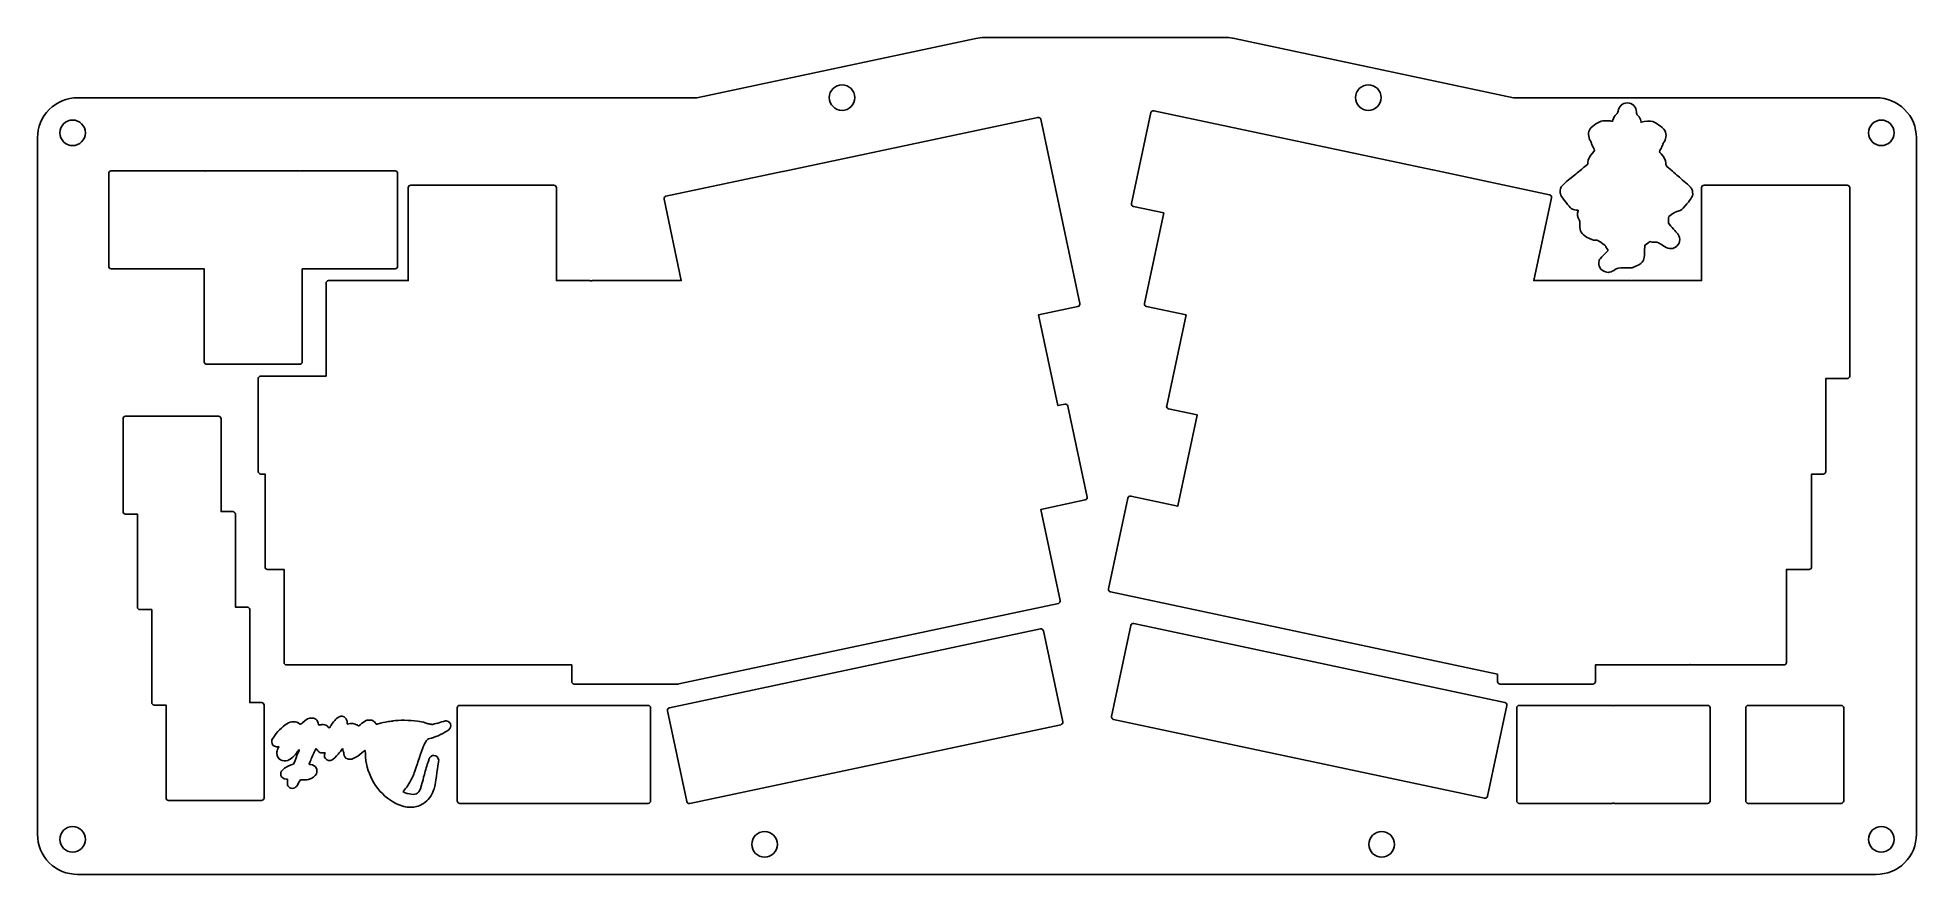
# Model space of a CAD drawing. Header units: millimetres. Extents: x -396 to -21, y -14 to 153.
import ezdxf

# ---------------------------------------------------------------- set-up
doc = ezdxf.new("R2010")
doc.units = ezdxf.units.MM
doc.layers.get('0').update_dxf_attribs({"linetype": 'CONTINUOUS'})

msp = doc.modelspace()

# ---------------------------------------------------------------- linework, layer by layer
for p, q in [((-82.13, 135.92), (-81.82, 135.86)), ((-81.82, 135.86), (-81.77, 136.13)), ((-86.75, 127.34), (-86.75, 127.72)), ((-87.45, 126.77), (-86.75, 127.34)), ((-70.7, 116.16), (-70.7, 115.54)), ((-70.7, 115.54), (-70.19, 114.96)), ((-83.54, 109.27), (-82.68, 110.11)), ((-82.68, 110.11), (-82.91, 110.43)), ((-75.39, 111.13), (-75.43, 109.86)), ((-74.89, 111.5), (-75.39, 111.13)), ((-74.38, 111.87), (-74.89, 111.5)), ((-73.9, 111.78), (-74.38, 111.87)), ((-77.94, 106.65), (-79.33, 106.65)), ((-77.21, 106.96), (-77.94, 106.65)), ((-332.36, 15.33), (-332.13, 15.14)), ((-332.13, 15.14), (-331.81, 15.44)), ((-338.17, 14.99), (-337.96, 14.76)), ((-337.96, 14.76), (-337.87, 14.91)), ((-345.37, 7.48), (-345.1, 7.55)), ((-345.1, 7.55), (-344.8, 8.31)), ((-346.29, 4.57), (-346.58, 4.6)), ((-346.29, 4.44), (-346.29, 4.57)), ((-343.73, 4.46), (-344.08, 3.85)), ((-343.52, 4.44), (-343.73, 4.46))]:
    msp.add_line(p, q)
for points in [[(-208.91, 152.41), (-264.59, 140.57), (-388.19, 140.57, 0.414214), (-396.19, 132.57), (-396.19, -6.43, 0.414214), (-388.19, -14.43), (-29.19, -14.43, 0.414214), (-21.19, -6.43), (-21.19, 132.57, 0.414214), (-29.19, 140.57), (-101.58, 140.57), (-157.26, 152.41, 0.052408), (-158.93, 152.58), (-207.24, 152.58, 0.052408)], [(-285.46, 104.08, 0.131901), (-285.71, 104.01, 0.131901), (-285.96, 104.08), (-292.64, 104.08, 0.00043), (-292.64, 104.08), (-292.64, 122.63, 0.414214), (-293.14, 123.13), (-321.71, 123.13, 0.414214), (-322.21, 122.63), (-322.21, 104.08, 0.00043), (-322.21, 104.08), (-338.1, 104.08, 0.414214), (-338.6, 103.58), (-338.6, 85.03, 0.000426), (-338.6, 85.03), (-351.63, 85.03, 0.414214), (-352.13, 84.53), (-352.13, 65.98, 0.414214), (-351.63, 65.48), (-350.79, 65.48, 0.000428), (-350.79, 65.48), (-350.79, 46.93, 0.414214), (-350.29, 46.43), (-346.99, 46.43, 0.00093), (-346.99, 46.42), (-346.99, 27.87, 0.414214), (-346.49, 27.37), (-289.58, 27.37, 0.000422), (-289.58, 27.37), (-289.58, 24.06, 0.414214), (-289.08, 23.56), (-268.29, 23.56, 0.052408), (-268.19, 23.58), (-192.45, 39.67, 0.414214), (-192.07, 40.27), (-195.92, 58.41, 0.003992), (-195.93, 58.42), (-187.1, 60.3, 0.414214), (-186.71, 60.89), (-190.57, 79.03, 0.414214), (-191.16, 79.42), (-192.53, 79.13), (-196.39, 97.26), (-188.53, 98.93, 0.414214), (-188.14, 99.53), (-195.95, 136.27, 0.414214), (-196.55, 136.66), (-247.37, 125.88, 0.051767), (-247.48, 125.87), (-270.77, 120.92, 0.414214), (-271.15, 120.33), (-267.7, 104.08)], [(-104.79, 24.06, 0.414214), (-104.29, 23.56), (-85.74, 23.56, 0.414214), (-85.24, 24.06), (-85.24, 27.37, 0.00093), (-85.23, 27.37), (-66.68, 27.37, 0.13161), (-66.43, 27.44, 0.13161), (-66.18, 27.37), (-47.63, 27.37, 0.414214), (-47.13, 27.87), (-47.13, 46.42, 0.00093), (-47.13, 46.43), (-42.62, 46.43, 0.414214), (-42.12, 46.93), (-42.12, 65.48, 0.000428), (-42.12, 65.48), (-39.77, 65.48, 0.414214), (-39.27, 65.98), (-39.27, 84.53, 0.000426), (-39.27, 84.53), (-35, 84.53, 0.414214), (-34.5, 85.03), (-34.5, 103.58, 0.00567), (-34.5, 103.59), (-34.5, 104.08), (-34.5, 122.63, 0.414214), (-35, 123.13), (-63.57, 123.13, 0.414214), (-64.07, 122.63), (-64.07, 104.08, 0.00043), (-64.07, 104.08), (-77.87, 104.08, 0.062838), (-77.99, 104.06, 0.062838), (-78.12, 104.08), (-97.55, 104.08), (-94.03, 120.63, 0.414214), (-94.42, 121.22), (-117.71, 126.17, 0.03231), (-117.77, 126.18), (-173.38, 137.99, 0.414214), (-173.98, 137.61), (-177.83, 119.46, 0.414214), (-177.45, 118.87), (-171.4, 117.59), (-175.25, 99.5, 0.414214), (-174.86, 98.91), (-166.97, 97.23), (-170.83, 79.09, 0.414214), (-170.45, 78.5), (-164.72, 77.28, 0.020131), (-164.73, 77.24), (-168.59, 59.1, 0.006313), (-168.59, 59.08), (-177.98, 61.08, 0.414214), (-178.58, 60.69), (-182.43, 42.55, 0.414214), (-182.05, 41.96), (-104.79, 25.53)], [(-343.37, 125.98, 0.131652), (-343.62, 125.92, 0.131652), (-343.87, 125.98), (-362.42, 125.98, 0.132158), (-362.67, 125.92, 0.132158), (-362.93, 125.98), (-381.48, 125.98, 0.414214), (-381.98, 125.48), (-381.98, 106.93, 0.414214), (-381.48, 106.43), (-362.93, 106.43, 0.00086), (-362.92, 106.43), (-362.92, 87.88, 0.414214), (-362.42, 87.38), (-343.87, 87.38, 0.414214), (-343.37, 87.88), (-343.37, 106.43), (-324.82, 106.43, 0.414214), (-324.32, 106.93), (-324.32, 125.48, 0.414214), (-324.82, 125.98)], [(-353.85, 38.42), (-353.85, 19.87), (-351.49, 19.87, -0.414214), (-350.99, 19.37), (-350.99, 0.82, -0.414214), (-351.49, 0.32), (-370.04, 0.32, -0.414214), (-370.54, 0.82), (-370.54, 19.37), (-372.9, 19.37, -0.414214), (-373.4, 19.87), (-373.4, 38.42, -0.000858), (-373.4, 38.42), (-375.76, 38.42, -0.414214), (-376.26, 38.92), (-376.26, 57.47), (-378.62, 57.47, -0.414214), (-379.12, 57.97), (-379.12, 76.52, -0.414214), (-378.62, 77.02), (-360.07, 77.02, -0.414214), (-359.57, 76.52), (-359.57, 57.97), (-357.21, 57.97, -0.414214), (-356.71, 57.47), (-356.71, 38.92, -0.000858), (-356.71, 38.92), (-354.35, 38.92, -0.414214)], [(-266.61, 0.1, 0.414214), (-266.02, -0.28), (-191.97, 15.45, 0.414214), (-191.58, 16.05), (-195.44, 34.19, 0.414214), (-196.03, 34.58), (-270.08, 18.84, 0.414214), (-270.47, 18.25)], [(-177.39, 35.65, 0.414214), (-177.98, 35.26), (-181.84, 17.12, 0.414214), (-181.45, 16.52), (-107.4, 0.78, 0.414214), (-106.81, 1.17), (-102.95, 19.31, 0.414214), (-103.34, 19.91)], [(-311.94, 19.3, 0.414214), (-312.44, 18.8), (-312.44, 0.25, 0.414214), (-311.94, -0.25), (-274.34, -0.25, 0.414214), (-273.84, 0.25), (-273.84, 18.8, 0.414214), (-274.34, 19.3)], [(-62.37, 18.8, 0.414214), (-62.87, 19.3), (-81.42, 19.3, 0.131904), (-81.67, 19.23, 0.131904), (-81.92, 19.3), (-100.47, 19.3, 0.414214), (-100.97, 18.8), (-100.97, 0.25, 0.414214), (-100.47, -0.25), (-81.92, -0.25, 0.131904), (-81.67, -0.18, 0.131904), (-81.42, -0.25), (-62.87, -0.25, 0.414214), (-62.37, 0.25)], [(-55.25, 0.25, 0.414214), (-54.75, -0.25), (-36.2, -0.25, 0.414214), (-35.7, 0.25), (-35.7, 18.8, 0.414214), (-36.2, 19.3), (-54.75, 19.3, 0.414214), (-55.25, 18.8)]]:
    msp.add_lwpolyline(points, format="xyb", close=True)
for centre in [(-235.62, 140.6), (-130.58, 140.6), (-389.19, 133.57), (-28.19, 133.57), (-389.19, -7.43), (-251.08, -8.43), (-127.92, -8.43), (-28.19, -7.43)]:
    msp.add_circle(centre, 2.55)
for points in [[(-80.72, 137.87), (-80.57, 138.89), (-79.85, 139.55), (-78.88, 139.55)], [(-78.88, 139.55), (-77.84, 139.55), (-77.09, 138.79), (-77.05, 137.72)], [(-86.62, 133.25), (-86.63, 134.11), (-86.22, 134.67), (-85.14, 135.34)], [(-85.14, 135.34), (-84.12, 135.96), (-84.09, 135.97), (-83.23, 135.97)], [(-83.23, 135.97), (-82.79, 135.97), (-82.3, 135.95), (-82.13, 135.92)], [(-81.77, 136.13), (-81.68, 136.57), (-81.46, 136.95), (-81.1, 137.25)], [(-81.1, 137.25), (-80.82, 137.48), (-80.76, 137.58), (-80.72, 137.87)], [(-77.05, 137.72), (-77.03, 137.33), (-77, 137.25), (-76.76, 137)], [(-76.76, 137), (-76.43, 136.66), (-76.28, 136.34), (-76.21, 135.94)], [(-76.21, 135.94), (-76.17, 135.68), (-76.13, 135.63), (-76.04, 135.67)], [(-76.04, 135.67), (-75.47, 135.9), (-74.24, 135.98), (-73.78, 135.82)], [(-73.78, 135.82), (-73.31, 135.65), (-71.82, 134.64), (-71.57, 134.32)], [(-86.26, 131.95), (-86.51, 132.34), (-86.61, 132.72), (-86.62, 133.25)], [(-86.04, 131.4), (-86.06, 131.55), (-86.17, 131.8), (-86.26, 131.95)], [(-85.73, 130.71), (-85.87, 130.94), (-86.01, 131.25), (-86.04, 131.4)], [(-71.54, 131.8), (-71.65, 131.62), (-71.78, 131.33), (-71.82, 131.17)], [(-71.57, 134.32), (-71.3, 133.96), (-71.15, 133.51), (-71.15, 133.04)], [(-71.15, 133.04), (-71.15, 132.58), (-71.25, 132.27), (-71.54, 131.8)], [(-86.75, 127.72), (-86.75, 128.24), (-86.4, 128.94), (-85.84, 129.52)], [(-85.84, 129.52), (-85.34, 130.03), (-85.34, 130.05), (-85.73, 130.71)], [(-72.2, 130.38), (-72.37, 130.11), (-72.5, 129.86), (-72.5, 129.82)], [(-72.5, 129.82), (-72.5, 129.78), (-72.34, 129.58), (-72.13, 129.37)], [(-71.82, 131.17), (-71.87, 131), (-72.04, 130.65), (-72.2, 130.38)], [(-72.13, 129.37), (-71.59, 128.82), (-71.23, 128.08), (-71.23, 127.54)], [(-71.23, 127.54), (-71.23, 127.04), (-71.26, 127.08), (-69.88, 125.92)], [(-92.28, 122.1), (-92.2, 122.89), (-92.16, 122.92), (-89.45, 125.13)], [(-89.45, 125.13), (-88.73, 125.71), (-87.83, 126.46), (-87.45, 126.77)], [(-69.88, 125.92), (-69.53, 125.62), (-69.03, 125.19), (-68.75, 124.94)], [(-68.75, 124.94), (-68.47, 124.69), (-67.93, 124.22), (-67.54, 123.89)], [(-67.54, 123.89), (-66.55, 123.03), (-66.18, 122.65), (-66.02, 122.32)], [(-91.11, 119.64), (-92.25, 121.12), (-92.36, 121.36), (-92.28, 122.1)], [(-65.89, 121.03), (-66, 120.65), (-66.66, 119.75), (-67.72, 118.56)], [(-66.02, 122.32), (-65.83, 121.93), (-65.79, 121.42), (-65.89, 121.03)], [(-89.09, 118.17), (-89.9, 118.24), (-90.2, 118.45), (-91.11, 119.64)], [(-88.67, 118.01), (-88.63, 118.12), (-88.7, 118.14), (-89.09, 118.17)], [(-88.52, 116.22), (-88.86, 116.74), (-88.92, 117.42), (-88.67, 118.01)], [(-69.8, 117.47), (-70.72, 116.84), (-70.7, 116.87), (-70.7, 116.16)], [(-69.01, 117.85), (-69.16, 117.85), (-69.43, 117.72), (-69.8, 117.47)], [(-67.72, 118.56), (-68.05, 118.19), (-68.67, 117.85), (-69.01, 117.85)], [(-88.34, 115.19), (-88.33, 115.87), (-88.34, 115.96), (-88.52, 116.22)], [(-87.01, 112.78), (-88.1, 113.44), (-88.37, 113.91), (-88.34, 115.19)], [(-85.25, 112.16), (-85.8, 112.14), (-86.12, 112.26), (-87.01, 112.78)], [(-70.19, 114.96), (-69.91, 114.63), (-69.46, 114.12), (-69.18, 113.82)], [(-69.18, 113.82), (-68.58, 113.18), (-68.43, 112.87), (-68.43, 112.26)], [(-84.16, 111.72), (-84.8, 112.16), (-84.84, 112.17), (-85.25, 112.16)], [(-84.5, 108.08), (-84.42, 108.39), (-84.29, 108.55), (-83.54, 109.27)], [(-83.15, 110.85), (-83.15, 110.99), (-83.39, 111.2), (-84.16, 111.72)], [(-82.91, 110.43), (-83.05, 110.61), (-83.15, 110.8), (-83.15, 110.85)], [(-75.43, 109.86), (-75.47, 108.66), (-75.48, 108.56), (-75.68, 108.15)], [(-73.19, 111.74), (-73.31, 111.71), (-73.64, 111.73), (-73.9, 111.78)], [(-71.48, 110.9), (-72.62, 111.63), (-72.95, 111.79), (-73.19, 111.74)], [(-68.99, 110.98), (-69.7, 110.31), (-70.51, 110.28), (-71.48, 110.9)], [(-68.43, 112.26), (-68.43, 111.75), (-68.6, 111.34), (-68.99, 110.98)], [(-83.26, 105.81), (-84.23, 106.1), (-84.77, 107.1), (-84.5, 108.08)], [(-82.21, 105.81), (-82.61, 105.68), (-82.83, 105.68), (-83.26, 105.81)], [(-81.57, 106.13), (-81.75, 106.01), (-82.04, 105.86), (-82.21, 105.81)], [(-79.33, 106.65), (-80.84, 106.63), (-80.84, 106.63), (-81.57, 106.13)], [(-75.68, 108.15), (-75.95, 107.61), (-76.29, 107.34), (-77.21, 106.96)], [(-349.13, 12.92), (-348.44, 13.98), (-347.41, 15.02), (-346.43, 15.65)], [(-346.43, 15.65), (-345.6, 16.19), (-344.52, 16.19), (-343.93, 15.65)], [(-343.93, 15.65), (-343.84, 15.56), (-343.75, 15.49), (-343.73, 15.49)], [(-343.73, 15.49), (-343.71, 15.49), (-343.52, 15.65), (-343.31, 15.84)], [(-343.31, 15.84), (-342.46, 16.61), (-342.06, 16.81), (-341.41, 16.78)], [(-341.41, 16.78), (-341.02, 16.75), (-340.74, 16.62), (-340.48, 16.35)], [(-340.48, 16.35), (-340.28, 16.14), (-340.14, 15.83), (-340.11, 15.52)], [(-340.11, 15.52), (-340.09, 15.37), (-340.07, 15.34), (-340.02, 15.36)], [(-340.02, 15.36), (-339.8, 15.44), (-339.43, 15.49), (-339.17, 15.48)], [(-339.17, 15.48), (-338.77, 15.46), (-338.46, 15.3), (-338.17, 14.99)], [(-337.87, 14.91), (-337.82, 14.99), (-337.66, 15.25), (-337.5, 15.5)], [(-337.5, 15.5), (-337.02, 16.27), (-336.29, 16.96), (-335.8, 17.11)], [(-335.8, 17.11), (-335.58, 17.18), (-335.47, 17.18), (-335.21, 17.1)], [(-335.21, 17.1), (-335.05, 17.06), (-334.96, 17), (-334.79, 16.83)], [(-334.79, 16.83), (-334.52, 16.55), (-334.41, 16.28), (-334.39, 15.84)], [(-334.39, 15.84), (-334.37, 15.59), (-334.36, 15.53), (-334.31, 15.54)], [(-334.31, 15.54), (-333.61, 15.82), (-332.84, 15.73), (-332.36, 15.33)], [(-331.81, 15.44), (-331.47, 15.76), (-331.01, 16.08), (-330.62, 16.26)], [(-330.62, 16.26), (-330.38, 16.37), (-330.33, 16.38), (-329.96, 16.38)], [(-329.96, 16.38), (-329.6, 16.38), (-329.54, 16.37), (-329.32, 16.27)], [(-329.32, 16.27), (-329.06, 16.16), (-328.79, 15.89), (-328.68, 15.66)], [(-328.68, 15.66), (-328.64, 15.59), (-328.59, 15.53), (-328.56, 15.53)], [(-328.56, 15.53), (-328.54, 15.53), (-328.37, 15.57), (-328.18, 15.63)], [(-328.18, 15.63), (-327.57, 15.81), (-326.94, 15.94), (-326.19, 16.06)], [(-326.19, 16.06), (-325.78, 16.13), (-325.34, 16.19), (-325.22, 16.21)], [(-325.22, 16.21), (-324.15, 16.38), (-321.95, 16.37), (-320.34, 16.18)], [(-320.34, 16.18), (-319.8, 16.11), (-319.42, 16.02), (-318.63, 15.77)], [(-318.63, 15.77), (-318.38, 15.7), (-318.02, 15.6), (-317.83, 15.57)], [(-317.83, 15.57), (-317.52, 15.5), (-317.45, 15.5), (-317.18, 15.55)], [(-317.18, 15.55), (-316.86, 15.6), (-316.7, 15.65), (-315.56, 16)], [(-315.56, 16), (-314.96, 16.19), (-314.82, 16.22), (-314.62, 16.21)], [(-314.62, 16.21), (-314.08, 16.17), (-313.71, 15.79), (-313.71, 15.24)], [(-313.71, 15.24), (-313.71, 14.79), (-313.87, 14.58), (-314.51, 14.16)], [(-349.45, 11.96), (-349.49, 12.25), (-349.39, 12.52), (-349.13, 12.92)], [(-348.93, 11.16), (-349.23, 11.32), (-349.41, 11.59), (-349.45, 11.96)], [(-318.54, 12.3), (-318.99, 11.67), (-319.4, 10.71), (-319.98, 8.9)], [(-318.31, 12.59), (-318.32, 12.59), (-318.42, 12.46), (-318.54, 12.3)], [(-317.92, 12.67), (-318.13, 12.63), (-318.3, 12.59), (-318.31, 12.59)], [(-314.51, 14.16), (-315.39, 13.58), (-317.07, 12.84), (-317.92, 12.67)], [(-348.05, 11.13), (-348.36, 11.01), (-348.65, 11.02), (-348.93, 11.16)], [(-348.44, 9.74), (-348.44, 10.15), (-348.39, 10.34), (-348.17, 10.78)], [(-347.68, 8.41), (-348.14, 8.64), (-348.44, 9.16), (-348.44, 9.74)], [(-348.17, 10.78), (-348.05, 11.02), (-348.01, 11.14), (-348.05, 11.13)], [(-346.27, 8.32), (-346.68, 8.16), (-347.28, 8.2), (-347.68, 8.41)], [(-344.3, 10.07), (-344.81, 9.3), (-345.66, 8.55), (-346.27, 8.32)], [(-344.8, 8.31), (-344.52, 9.01), (-344.3, 9.56), (-344.07, 10.19)], [(-343.99, 10.47), (-344, 10.49), (-344.13, 10.31), (-344.3, 10.07)], [(-344.07, 10.19), (-344.02, 10.32), (-343.98, 10.45), (-343.99, 10.47)], [(-341.88, 7.83), (-342.03, 7.53), (-342.03, 7.54), (-341.71, 7.51)], [(-341.55, 8.61), (-341.7, 8.25), (-341.85, 7.9), (-341.88, 7.83)], [(-341.71, 7.51), (-341.18, 7.48), (-340.72, 7.17), (-340.52, 6.73)], [(-341.05, 9.77), (-341.18, 9.49), (-341.4, 8.97), (-341.55, 8.61)], [(-340.71, 10.51), (-340.77, 10.39), (-340.92, 10.06), (-341.05, 9.77)], [(-340.59, 10.73), (-340.6, 10.73), (-340.66, 10.63), (-340.71, 10.51)], [(-340.5, 10.59), (-340.54, 10.67), (-340.58, 10.73), (-340.59, 10.73)], [(-339.85, 9.93), (-340.06, 10.05), (-340.4, 10.39), (-340.5, 10.59)], [(-339.23, 9.83), (-339.62, 9.83), (-339.67, 9.84), (-339.85, 9.93)], [(-338.8, 9.82), (-338.8, 9.83), (-338.99, 9.83), (-339.23, 9.83)], [(-338.9, 9), (-338.96, 9.23), (-338.95, 9.45), (-338.85, 9.68)], [(-337.75, 8.3), (-338.28, 8.23), (-338.76, 8.52), (-338.9, 9)], [(-338.85, 9.68), (-338.82, 9.75), (-338.8, 9.82), (-338.8, 9.82)], [(-336.53, 9.21), (-336.97, 8.7), (-337.45, 8.35), (-337.75, 8.3)], [(-335.49, 10.47), (-335.91, 9.92), (-336.01, 9.8), (-336.53, 9.21)], [(-335.3, 10.67), (-335.31, 10.68), (-335.4, 10.59), (-335.49, 10.47)], [(-335.25, 10.41), (-335.26, 10.54), (-335.28, 10.66), (-335.3, 10.67)], [(-335.15, 10.02), (-335.19, 10.11), (-335.24, 10.28), (-335.25, 10.41)], [(-335.06, 9.62), (-335.06, 9.76), (-335.11, 9.94), (-335.15, 10.02)], [(-334.36, 8.62), (-334.76, 8.81), (-335.02, 9.18), (-335.06, 9.62)], [(-333.83, 8.54), (-334.1, 8.54), (-334.2, 8.55), (-334.36, 8.62)], [(-333.06, 8.74), (-333.47, 8.54), (-333.49, 8.54), (-333.83, 8.54)], [(-331.46, 9.81), (-332.04, 9.32), (-332.5, 9.01), (-333.06, 8.74)], [(-330.81, 10.31), (-330.85, 10.31), (-330.94, 10.24), (-331.46, 9.81)], [(-330.75, 9.48), (-330.76, 10.07), (-330.78, 10.31), (-330.81, 10.31)], [(-330.66, 8.25), (-330.7, 8.47), (-330.74, 9.02), (-330.75, 9.48)], [(-328.71, 3.3), (-329.66, 4.7), (-330.41, 6.6), (-330.66, 8.25)], [(-319.98, 8.9), (-320.68, 6.69), (-320.88, 6.1), (-321.25, 5.26)], [(-318.99, 5.49), (-318.75, 6.39), (-318.44, 7.44), (-318.26, 7.95)], [(-318.26, 7.95), (-318.16, 8.23), (-318.06, 8.53), (-318.03, 8.61)], [(-318.03, 8.61), (-317.89, 9.05), (-317.53, 9.32), (-317.07, 9.32)], [(-317.07, 9.32), (-316.55, 9.31), (-316.13, 8.89), (-316.13, 8.36)], [(-316.19, 7.89), (-316.22, 7.74), (-316.35, 6.87), (-316.47, 5.94)], [(-316.13, 8.36), (-316.13, 8.25), (-316.16, 8.03), (-316.19, 7.89)], [(-347.62, 5.34), (-347.74, 5.73), (-347.63, 6.03), (-347.23, 6.45)], [(-346.58, 4.6), (-347.13, 4.65), (-347.5, 4.9), (-347.62, 5.34)], [(-347.23, 6.45), (-346.85, 6.86), (-346.05, 7.3), (-345.37, 7.48)], [(-346.29, 3.42), (-346.35, 3.61), (-346.35, 3.64), (-346.29, 4.44)], [(-344.08, 3.85), (-344.49, 3.13), (-344.6, 2.99), (-344.87, 2.85)], [(-342.14, 4.53), (-342.49, 4.43), (-343.02, 4.39), (-343.52, 4.44)], [(-340.52, 5.66), (-340.75, 5.2), (-341.38, 4.76), (-342.14, 4.53)], [(-340.52, 6.73), (-340.44, 6.55), (-340.42, 6.46), (-340.42, 6.19)], [(-340.42, 6.19), (-340.42, 5.92), (-340.44, 5.84), (-340.52, 5.66)], [(-321.25, 5.26), (-321.77, 4.07), (-322.38, 3.05), (-322.94, 2.45)], [(-319.71, 2.85), (-319.61, 3.14), (-319.39, 3.96), (-318.99, 5.49)], [(-316.47, 5.94), (-316.81, 3.51), (-316.88, 3.12), (-317.14, 2.38)], [(-345.82, 2.85), (-346.04, 2.98), (-346.21, 3.19), (-346.29, 3.42)], [(-345.35, 2.74), (-345.6, 2.74), (-345.66, 2.76), (-345.82, 2.85)], [(-344.87, 2.85), (-345.03, 2.76), (-345.12, 2.74), (-345.35, 2.74)], [(-324.57, -0.32), (-326.2, 0.49), (-327.67, 1.77), (-328.71, 3.3)], [(-322.94, 2.45), (-323.12, 2.27), (-323.25, 2.12), (-323.25, 2.1)], [(-323.25, 2.1), (-323.25, 2.01), (-322.52, 1.73), (-321.97, 1.62)], [(-321.97, 1.62), (-321.49, 1.52), (-320.92, 1.53), (-320.62, 1.64)], [(-320.62, 1.64), (-320.23, 1.78), (-319.97, 2.13), (-319.71, 2.85)], [(-317.14, 2.38), (-317.55, 1.21), (-318.18, 0.38), (-319.15, -0.26)], [(-321.73, -1.04), (-322.62, -1.05), (-323.59, -0.8), (-324.57, -0.32)], [(-321.22, -1.02), (-321.26, -1.03), (-321.49, -1.04), (-321.73, -1.04)], [(-320.82, -0.94), (-320.99, -0.98), (-321.17, -1.01), (-321.22, -1.02)], [(-319.62, -0.54), (-319.9, -0.69), (-320.49, -0.89), (-320.82, -0.94)], [(-319.15, -0.26), (-319.32, -0.37), (-319.53, -0.5), (-319.62, -0.54)]]:
    msp.add_open_spline(points, degree=3)

doc.saveas('drawing.dxf')
